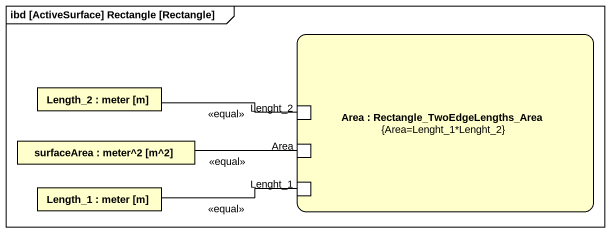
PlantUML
@startuml
mainframe ibd [ActiveSurface] Rectangle [Rectangle]
rectangle "Area : Rectangle_TwoEdgeLengths_Area\n{Area=Lenght_1*Lenght_2}" as Area {
  port Lenght_2
  port "Area" as Area_2
  port Lenght_1
}
rectangle "Length_2 : meter [m]" as Length_2
rectangle "surfaceArea : meter^2 [m^2]" as surfaceArea
rectangle "Length_1 : meter [m]" as Length_1
Length_2 -right- Lenght_2 : <<equal>>
surfaceArea -right- Area_2 : <<equal>>
Length_1 -right- Lenght_1 : <<equal>>
@enduml
